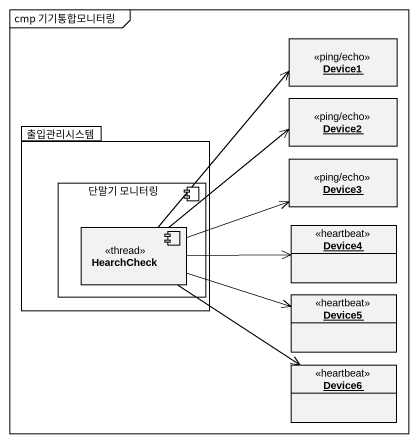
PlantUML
@startuml
mainframe cmp 기기통합모니터링
allowmixing
hide circle
hide empty members
object Device1 <<ping/echo>>
object Device2 <<ping/echo>>
package 출입관리시스템 {
  component "단말기 모니터링" as 단말기_모니터링 {
    component HearchCheck <<thread>>
  }
}
object Device3 <<ping/echo>>
object Device4 <<heartbeat>>
object Device5 <<heartbeat>>
object Device6 <<heartbeat>>
HearchCheck -up-> Device1
HearchCheck -up-> Device2
HearchCheck -right-> Device3
HearchCheck -right-> Device4
HearchCheck -right-> Device5
HearchCheck --> Device6
@enduml
